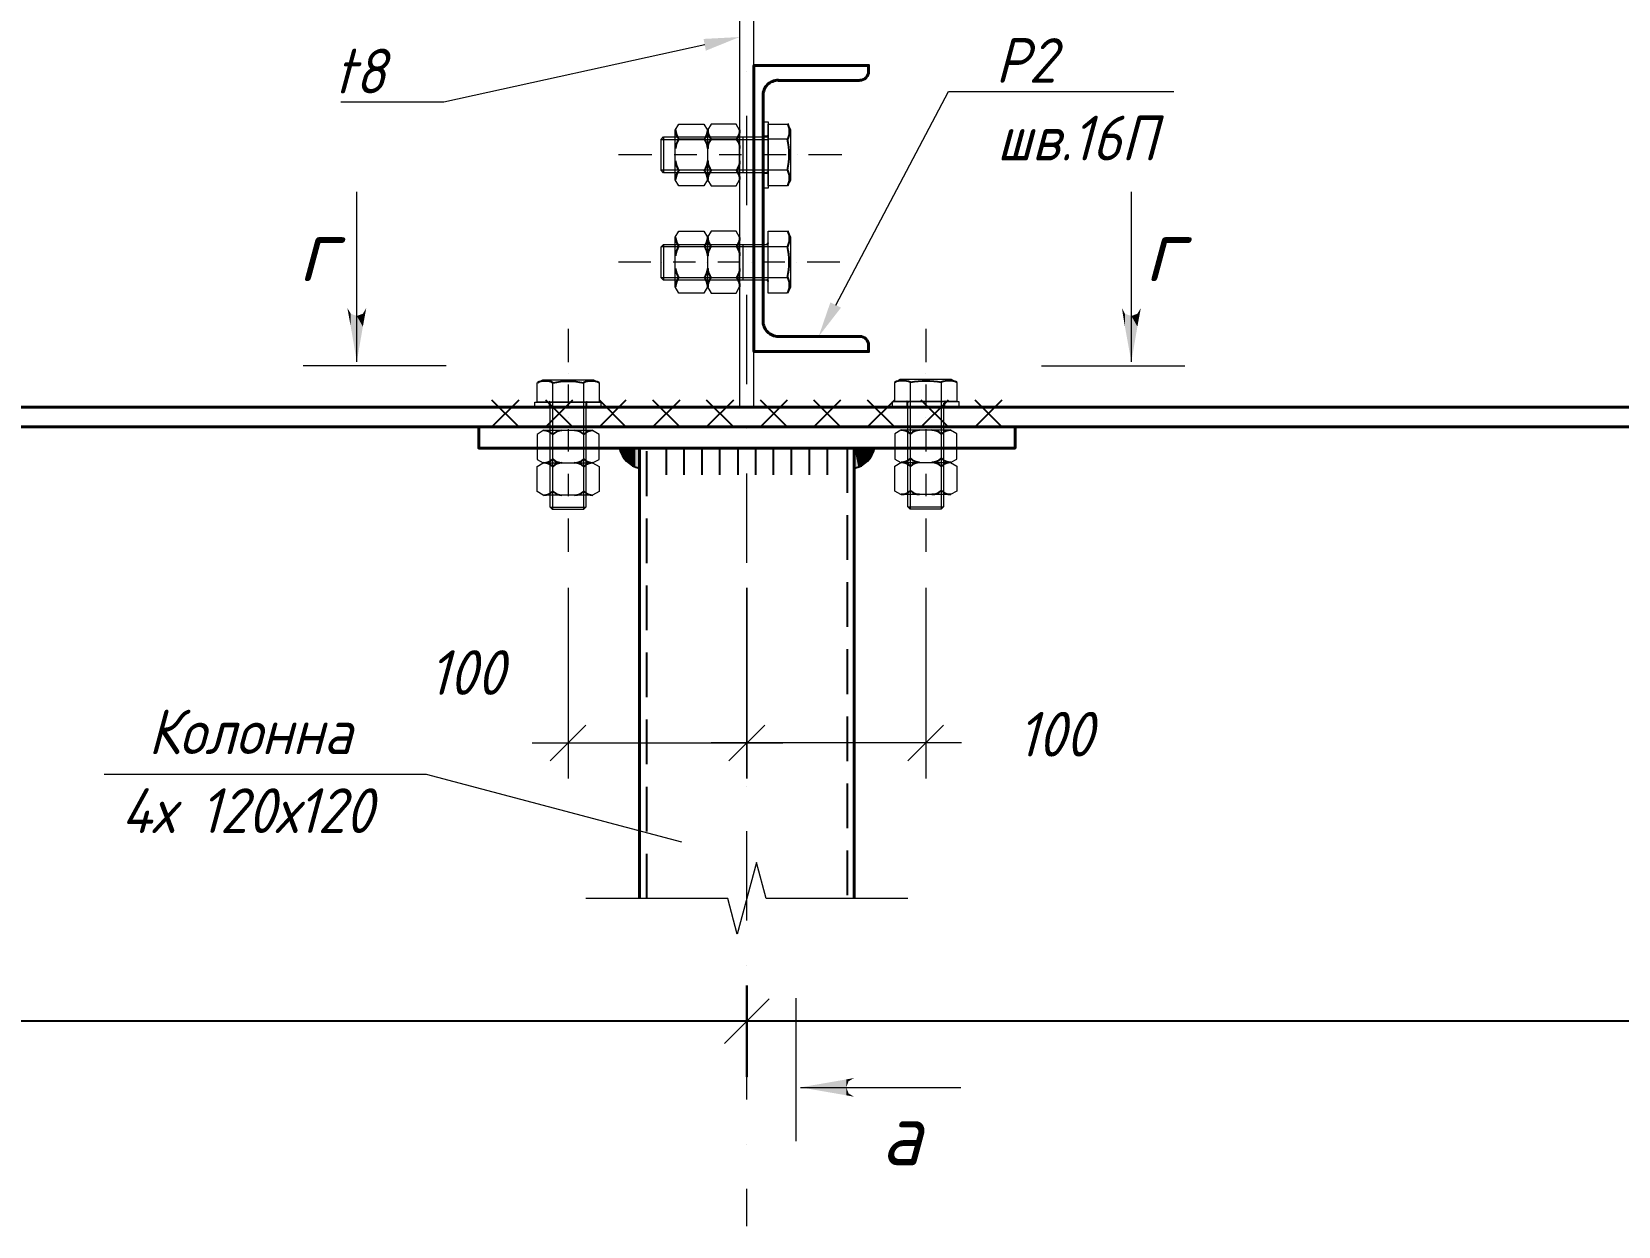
# Model space of a CAD drawing. Header units: millimetres. Extents: x 504091 to 2165846, y 135022 to 442887.
# Drawn here: x 891262 to 895695, y 268955 to 272294 of the extents above; entities that cross this region are included whole.
import ezdxf

# ---------------------------------------------------------------- set-up
doc = ezdxf.new("R2010")
doc.units = ezdxf.units.MM
doc.linetypes.add('( Hidden )', pattern=[0.375, 0.25, -0.125])
for name, color, linetype in [('PDF _Геометрия', 7, 'Continuous'), ('PDF _Сплошная заливка', 7, 'Continuous'), ('PDF _Текст', 7, 'Continuous')]:
    doc.layers.add(name, color=color, linetype=linetype)
doc.styles.add('GOST 2.304_new', font='isocpeur.ttf', dxfattribs={"width": 0.9, "oblique": 15})

msp = doc.modelspace()

# ---------------------------------------------------------------- linework, layer by layer
at = {"layer": 'PDF _Геометрия', "lineweight": 9}
for points in [[(893279.9078, 272354.1187), (893239.7054, 272354.1187), (893239.7054, 271244.3204), (893279.9078, 271244.3204)], [(893140.2573, 271863.226), (893070.4321, 271863.226), (893059.8525, 271880.1533), (893059.8525, 272018.7459), (893070.4321, 272035.6732), (893140.2573, 272035.6732), (893149.779, 272018.7459), (893149.779, 271880.1533), (893160.3585, 271863.226), (893230.1838, 271863.226), (893239.7054, 271880.1533), (893239.7054, 272018.7459), (893230.1838, 272035.6732), (893160.3585, 272035.6732), (893149.779, 272018.7459), (893149.779, 271880.1533)], [(893320.1103, 271856.8782), (893305.2988, 271856.8782), (893305.2988, 272042.0209), (893320.1103, 272042.0209)], [(893374.0661, 272035.6732), (893382.5298, 272020.8618), (893382.5298, 271878.0374), (893374.0661, 271863.226), (893320.1103, 271863.226), (893320.1103, 272035.6732)], [(893020.708, 271992.2969), (893027.0558, 271999.7026), (893027.0558, 271899.1966), (893020.708, 271906.6023)], [(893140.2573, 271562.7658), (893070.4321, 271562.7658), (893059.8525, 271580.7511), (893059.8525, 271719.3437), (893070.4321, 271736.271), (893140.2573, 271736.271), (893149.779, 271719.3437), (893149.779, 271580.7511), (893160.3585, 271562.7658), (893230.1838, 271562.7658), (893239.7054, 271580.7511), (893239.7054, 271719.3437), (893230.1838, 271736.271), (893160.3585, 271736.271), (893149.779, 271719.3437), (893149.779, 271580.7511)], [(893374.0661, 271736.271), (893382.5298, 271720.4016), (893382.5298, 271578.6352), (893374.0661, 271562.7658), (893320.1103, 271562.7658), (893320.1103, 271736.271)], [(893020.708, 271692.8947), (893027.0558, 271699.2424), (893027.0558, 271599.7944), (893020.708, 271606.1421)], [(892673.6977, 271312.0297), (892689.5671, 271320.4934), (892831.3335, 271320.4934), (892847.2029, 271312.0297), (892847.2029, 271258.0738), (892673.6977, 271258.0738)], [(893673.4683, 271313.0876), (893688.2798, 271322.6093), (893831.1041, 271322.6093), (893846.9735, 271313.0876), (893846.9735, 271260.1897), (893673.4683, 271260.1897)], [(892852.4927, 271258.0738), (892852.4927, 271243.2624), (892667.35, 271243.2624), (892667.35, 271258.0738)], [(893852.2633, 271260.1897), (893852.2633, 271244.3204), (893667.1206, 271244.3204), (893667.1206, 271260.1897)], [(892847.2029, 271078.2209), (892847.2029, 271008.3956), (892829.2176, 270998.874), (892690.625, 270998.874), (892673.6977, 271008.3956), (892673.6977, 271078.2209), (892690.625, 271088.8005), (892829.2176, 271088.8005), (892847.2029, 271098.3221), (892847.2029, 271168.1474), (892829.2176, 271178.7269), (892690.625, 271178.7269), (892673.6977, 271168.1474), (892673.6977, 271098.3221), (892690.625, 271088.8005), (892829.2176, 271088.8005)], [(893846.9735, 271079.2789), (893846.9735, 271009.4536), (893828.9882, 270999.932), (893690.3957, 270999.932), (893673.4683, 271009.4536), (893673.4683, 271079.2789), (893690.3957, 271089.8584), (893828.9882, 271089.8584), (893846.9735, 271099.3801), (893846.9735, 271170.2633), (893828.9882, 271179.7849), (893690.3957, 271179.7849), (893673.4683, 271170.2633), (893673.4683, 271099.3801), (893690.3957, 271089.8584), (893828.9882, 271089.8584)], [(892717.074, 270958.6716), (892710.7262, 270965.0194), (892810.1743, 270965.0194), (892803.8266, 270958.6716)], [(893716.8446, 270959.7296), (893710.4969, 270966.0773), (893809.945, 270966.0773), (893803.5972, 270959.7296)], [(893210.0826, 270256.1873), (893310.5886, 270355.6353)], [(893322.2262, 269590.7315), (893197.3871, 269465.8924)]]:
    msp.add_lwpolyline(points, close=True, dxfattribs=at)
for points in [[(892125.6753, 272098.0927), (892363.7159, 272098.0927), (892413.44, 272098.0927), (893142.3733, 272257.8445)], [(893259.8066, 272183.7874), (893259.8066, 272183.7874)], [(893508.4268, 271529.9691), (893823.6984, 272126.6576), (893874.4804, 272126.6576), (894453.1836, 272126.6576)], [(893259.8066, 271809.2701), (893259.8066, 272058.9483)], [(893020.708, 271992.2969), (893320.1103, 271992.2969)], [(893027.0558, 271999.7026), (893315.8784, 271999.7026)], [(893140.2573, 271993.3549), (893070.4321, 271993.3549)], [(893230.1838, 271993.3549), (893160.3585, 271993.3549)], [(893250.285, 271899.1966), (893250.285, 271999.7026)], [(893320.1103, 272001.8185), (893305.2988, 272001.8185)], [(893374.0661, 271993.3549), (893320.1103, 271993.3549)], [(892994.2591, 271949.9786), (892901.1587, 271949.9786)], [(893025.9978, 271949.9786), (893025.9978, 271949.9786)], [(893120.1561, 271949.9786), (893056.6786, 271949.9786)], [(893150.8369, 271949.9786), (893150.8369, 271949.9786)], [(893244.9952, 271949.9786), (893182.5757, 271949.9786)], [(893275.676, 271949.9786), (893275.676, 271949.9786)], [(893369.8343, 271949.9786), (893307.4147, 271949.9786)], [(893400.5151, 271949.9786), (893400.5151, 271949.9786)], [(893525.3542, 271949.9786), (893432.2538, 271949.9786)], [(893374.0661, 271906.6023), (893320.1103, 271906.6023), (893020.708, 271906.6023)], [(893315.8784, 271899.1966), (893027.0558, 271899.1966)], [(893140.2573, 271906.6023), (893070.4321, 271906.6023)], [(893230.1838, 271906.6023), (893160.3585, 271906.6023)], [(893320.1103, 271897.0807), (893305.2988, 271897.0807)], [(892170.1095, 271371.2754), (892170.1095, 271846.2987)], [(894334.6923, 271371.2754), (894334.6923, 271846.2987)], [(893374.0661, 271692.8947), (893320.1103, 271692.8947), (893020.708, 271692.8947)], [(893027.0558, 271699.2424), (893315.8784, 271699.2424)], [(893140.2573, 271692.8947), (893070.4321, 271692.8947)], [(893230.1838, 271692.8947), (893160.3585, 271692.8947)], [(893250.285, 271599.7944), (893250.285, 271699.2424)], [(893259.8066, 271684.431), (893259.8066, 271684.431)], [(892992.1432, 271649.5184), (892901.1587, 271649.5184)], [(893022.8239, 271649.5184), (893022.8239, 271649.5184)], [(893116.9822, 271649.5184), (893054.5627, 271649.5184)], [(893148.721, 271649.5184), (893148.721, 271649.5184)], [(893241.8213, 271649.5184), (893179.4018, 271649.5184)], [(893273.5601, 271649.5184), (893273.5601, 271649.5184)], [(893366.6604, 271649.5184), (893304.2409, 271649.5184)], [(893398.3992, 271649.5184), (893398.3992, 271649.5184)], [(893520.0644, 271649.5184), (893429.08, 271649.5184)], [(893374.0661, 271606.1421), (893320.1103, 271606.1421), (893020.708, 271606.1421)], [(893315.8784, 271599.7944), (893027.0558, 271599.7944)], [(893140.2573, 271606.1421), (893070.4321, 271606.1421)], [(893230.1838, 271606.1421), (893160.3585, 271606.1421)], [(893259.8066, 271308.8558), (893259.8066, 271558.534)], [(892760.4503, 271463.3177), (892760.4503, 271370.2174)], [(893760.2209, 271463.3177), (893760.2209, 271370.2174)], [(892419.7877, 271359.6378), (892019.8794, 271359.6378)], [(894083.9562, 271359.6378), (894483.8644, 271359.6378)], [(892717.074, 271312.0297), (892717.074, 271258.0738), (892717.074, 270958.6716)], [(892760.4503, 271339.5366), (892760.4503, 271339.5366)], [(892803.8266, 271312.0297), (892803.8266, 271258.0738), (892803.8266, 270958.6716)], [(893716.8446, 271313.0876), (893716.8446, 271260.1897), (893716.8446, 270959.7296)], [(893760.2209, 271339.5366), (893760.2209, 271339.5366)], [(893803.5972, 271313.0876), (893803.5972, 271260.1897), (893803.5972, 270959.7296)], [(892760.4503, 271307.7979), (892760.4503, 271245.3783)], [(893760.2209, 271307.7979), (893760.2209, 271245.3783)], [(892707.5524, 271258.0738), (892707.5524, 271243.2624)], [(892710.7262, 270965.0194), (892710.7262, 271254.8999)], [(892810.1743, 271254.8999), (892810.1743, 270965.0194)], [(892812.2903, 271258.0738), (892812.2903, 271243.2624)], [(893707.323, 271260.1897), (893707.323, 271244.3204)], [(893710.4969, 270966.0773), (893710.4969, 271255.9579)], [(893809.945, 271255.9579), (893809.945, 270966.0773)], [(893812.0609, 271260.1897), (893812.0609, 271244.3204)], [(892510.7721, 271189.3065), (894009.8991, 271189.3065)], [(892810.1743, 271188.2486), (892710.7262, 271188.2486)], [(892760.4503, 271214.6975), (892760.4503, 271214.6975)], [(892760.4503, 271182.9588), (892760.4503, 271120.5392)], [(893259.8066, 271184.0167), (893259.8066, 271184.0167)], [(893809.945, 271189.3065), (893710.4969, 271189.3065)], [(893760.2209, 271214.6975), (893760.2209, 271214.6975)], [(893760.2209, 271182.9588), (893760.2209, 271120.5392)], [(892717.074, 271168.1474), (892717.074, 271098.3221)], [(892803.8266, 271168.1474), (892803.8266, 271098.3221)], [(893716.8446, 271170.2633), (893716.8446, 271099.3801)], [(893803.5972, 271170.2633), (893803.5972, 271099.3801)], [(893560.2668, 271130.0609), (892960.4044, 271130.0609)], [(892717.074, 271078.2209), (892717.074, 271008.3956)], [(892760.4503, 271088.8005), (892760.4503, 271088.8005)], [(892760.4503, 271058.1197), (892760.4503, 270995.7001)], [(892803.8266, 271078.2209), (892803.8266, 271008.3956)], [(893259.8066, 270809.4995), (893259.8066, 271059.1776)], [(893716.8446, 271079.2789), (893716.8446, 271009.4536)], [(893760.2209, 271088.8005), (893760.2209, 271088.8005)], [(893760.2209, 271058.1197), (893760.2209, 270995.7001)], [(893803.5972, 271079.2789), (893803.5972, 271009.4536)], [(892760.4503, 270963.9614), (892760.4503, 270963.9614)], [(893760.2209, 270963.9614), (893760.2209, 270963.9614)], [(892760.4503, 270933.2806), (892760.4503, 270840.1803)], [(893760.2209, 270933.2806), (893760.2209, 270840.1803)], [(893259.8066, 270684.6604), (893259.8066, 270684.6604)], [(893259.8066, 270309.0852), (893259.8066, 270558.7633)], [(892810.1743, 270355.6353), (892710.7262, 270256.1873)], [(893710.4969, 270256.1873), (893809.945, 270355.6353)], [(893078.8957, 270028.7262), (892364.7739, 270218.1007), (891464.4513, 270218.1007)], [(893259.8066, 270184.2461), (893259.8066, 270184.2461)], [(893259.8066, 269809.7288), (893259.8066, 270059.407)], [(893710.4969, 269871.0904), (893313.7625, 269871.0904), (893287.3135, 269971.5965), (893233.3577, 269771.6423), (893206.9087, 269871.0904), (892810.1743, 269871.0904)], [(893259.8066, 269684.8898), (893259.8066, 269684.8898)], [(893397.3412, 269592.8474), (893397.3412, 269192.9391)], [(893259.8066, 269309.3145), (893259.8066, 269558.9927)], [(893410.0367, 269343.1692), (893858.6111, 269343.1692)], [(893259.8066, 269184.4755), (893259.8066, 269184.4755)], [(893259.8066, 268954.8985), (893259.8066, 269059.6364)]]:
    msp.add_lwpolyline(points, dxfattribs=at)
at = {"layer": 'PDF _Геометрия', "lineweight": 40}
for points in [[(893600.4692, 271416.7676), (893600.4692, 271399.8402), (893279.9078, 271399.8402), (893279.9078, 272199.6567), (893600.4692, 272199.6567), (893600.4692, 272182.7294)], [(893575.0782, 272157.3384), (893347.6172, 272157.3384)], [(893305.2988, 272115.0201), (893305.2988, 271484.4769)], [(893347.6172, 271442.1586), (893575.0782, 271442.1586)], [(898144.4003, 271189.3065), (888431.2847, 271189.3065), (888431.2847, 271350.1162)], [(898144.4003, 271244.3203), (888431.2847, 271244.3203)], [(892960.4044, 269871.0904), (892960.4044, 271130.0608)], [(893560.2668, 271130.0609), (893560.2668, 269871.0904)]]:
    msp.add_lwpolyline(points, dxfattribs=at)
at = {"layer": 'PDF _Геометрия', "lineweight": 25}
for points in [[(893140.8938, 271993.8188, 0.190421229), (893150.8354, 272019.5705, 0.190384061), (893160.7796, 271993.8186)], [(893160.78, 271992.8909, 0.190421229), (893150.8359, 271967.1394, 0.190384061), (893140.8942, 271992.8912)], [(893140.8938, 271907.0662, 0.190421229), (893150.8354, 271932.818, 0.190384061), (893160.7796, 271907.066)], [(893160.78, 271906.1384, 0.190421229), (893150.8359, 271880.3868, 0.190384061), (893140.8942, 271906.1386)], [(893060.9115, 271719.1102, 0.190384061), (893070.8532, 271693.3584, 0.190421229), (893060.9119, 271667.737)], [(893160.78, 271693.4887, 0.190421229), (893150.8359, 271667.7372, 0.190384061), (893140.8938, 271693.3586, 0.190421229), (893150.8354, 271719.1104, 0.190384061), (893160.78, 271693.4887)], [(893240.7623, 271667.7372, 0.190384061), (893230.8203, 271693.3586, 0.190421229), (893240.7619, 271719.1104)], [(893060.9115, 271632.3576, 0.190384061), (893070.8536, 271606.7362, 0.190421229), (893060.9119, 271580.9844)], [(893160.78, 271606.7362, 0.190421229), (893150.8359, 271580.9846, 0.190384061), (893140.8942, 271606.7364, 0.190421229), (893150.8354, 271632.3578, 0.190384061), (893160.78, 271606.7362)], [(893240.7623, 271580.9846, 0.190384061), (893230.8207, 271606.7364, 0.190421229), (893240.7619, 271632.3578)], [(892743.2895, 271178.7259, 0.190384061), (892717.668, 271168.7838, 0.190421229), (892691.9163, 271178.7255)], [(892830.0421, 271178.7259, 0.190384061), (892804.2903, 271168.7842, 0.190421229), (892778.6689, 271178.7255)], [(893743.0601, 271179.7838, 0.190384061), (893717.4387, 271169.8418, 0.190421229), (893691.6869, 271179.7834)], [(892717.5379, 271098.7436, 0.190421229), (892743.2895, 271088.7994, 0.190384061), (892717.668, 271078.8574, 0.190421229), (892691.9163, 271088.799, 0.190384061), (892717.5379, 271098.7436)], [(892804.2905, 271098.7436, 0.190421229), (892830.0421, 271088.7994, 0.190384061), (892804.2903, 271078.8578, 0.190421229), (892778.6689, 271088.799, 0.190384061), (892804.2905, 271098.7436)], [(893743.0601, 271089.8574, 0.190384061), (893717.4387, 271079.9153, 0.190421229), (893691.6869, 271089.857)], [(893691.6871, 271090.9175, 0.190384061), (893717.4389, 271100.8591, 0.190421229), (893743.0603, 271090.9179)], [(892691.9165, 270998.8751, 0.190384061), (892717.6683, 271008.8167, 0.190421229), (892743.2897, 270998.8755)], [(892778.6691, 270998.8751, 0.190384061), (892804.2905, 271008.8171, 0.190421229), (892830.0423, 270998.8755)], [(893691.6871, 271000.991, 0.190384061), (893717.4389, 271010.9326, 0.190421229), (893743.0603, 271000.9914)]]:
    msp.add_lwpolyline(points, format="xyb", dxfattribs=at)
for points in [[(892622.9157, 271264.4216), (892547.8007, 271189.3065)], [(892622.9157, 271189.3065), (892547.8007, 271264.4216)], [(892773.1458, 271264.4216), (892698.0307, 271189.3065)], [(892773.1458, 271189.3065), (892698.0307, 271264.4216)], [(892922.3179, 271264.4216), (892848.2608, 271189.3065)], [(892922.3179, 271189.3065), (892848.2608, 271264.4216)], [(893072.548, 271264.4216), (892997.433, 271189.3065)], [(893072.548, 271189.3065), (892997.433, 271264.4216)], [(893222.7781, 271264.4216), (893147.663, 271189.3065)], [(893222.7781, 271189.3065), (893147.663, 271264.4216)], [(893373.0082, 271264.4216), (893297.8931, 271189.3065)], [(893373.0082, 271189.3065), (893297.8931, 271264.4216)], [(893522.1803, 271264.4216), (893447.0653, 271189.3065)], [(893522.1803, 271189.3065), (893447.0653, 271264.4216)], [(893672.4104, 271264.4216), (893597.2953, 271189.3065)], [(893672.4104, 271189.3065), (893597.2953, 271264.4216)], [(893822.6405, 271264.4216), (893747.5254, 271189.3065)], [(893822.6405, 271189.3065), (893747.5254, 271264.4216)], [(893972.8706, 271264.4216), (893897.7555, 271189.3065)], [(893972.8706, 271189.3065), (893897.7555, 271264.4216)], [(893035.5195, 271054.9458), (893035.5195, 271130.0609)], [(893085.2435, 271054.9458), (893085.2435, 271130.0609)], [(893134.9675, 271054.9458), (893134.9675, 271130.0609)], [(893184.6916, 271054.9458), (893184.6916, 271130.0609)], [(893235.4736, 271054.9458), (893235.4736, 271130.0609)], [(893285.1976, 271054.9458), (893285.1976, 271130.0609)], [(893334.9217, 271054.9458), (893334.9217, 271130.0609)], [(893384.6457, 271054.9458), (893384.6457, 271130.0609)], [(893435.4277, 271054.9458), (893435.4277, 271130.0609)], [(893485.1518, 271054.9458), (893485.1518, 271130.0609)], [(893360.3127, 269528.3119), (887711.8731, 269528.3119)], [(898858.5222, 269528.3119), (893160.3585, 269528.3119)]]:
    msp.add_lwpolyline(points, dxfattribs=at)
at = {"layer": 'PDF _Геометрия', "lineweight": 20}
msp.add_lwpolyline([(893054.5627, 271189.3065), (892829.2176, 271189.3065), (891632.6667, 271189.3065)], dxfattribs=at)
at = {"layer": 'PDF _Геометрия', "lineweight": 40}
msp.add_lwpolyline([(894009.8991, 271189.3065), (892510.7721, 271189.3065), (892510.7721, 271130.0609), (894009.8991, 271130.0609)], close=True, dxfattribs=at)
at = {"layer": 'PDF _Геометрия', "linetype": '( Hidden )', "lineweight": 25, "ltscale": 500}
for points in [[(892980.4044, 269871.0904), (892980.4044, 271130.0608)], [(893540.2668, 271130.0609), (893540.2668, 269871.0904)]]:
    msp.add_lwpolyline(points, dxfattribs=at)
at = {"layer": 'PDF _Геометрия', "lineweight": 15}
for points in [[(892760.4503, 270739.6742), (892760.4503, 270206.4632)], [(893760.2209, 270739.6742), (893760.2209, 270206.4632)], [(892659.9442, 270305.9113), (893360.3127, 270305.9113)], [(893859.669, 270305.9113), (893160.3585, 270305.9113)]]:
    msp.add_lwpolyline(points, dxfattribs=at)
msp.add_lwpolyline([(893259.8066, 270206.4632), (893259.8066, 270739.6742)], close=True, dxfattribs=at)
at = {"layer": 'PDF _Геометрия', "lineweight": 25}
msp.add_lwpolyline([(893259.8066, 269627.76), (893259.8066, 269372.792)], close=True, dxfattribs=at)
at = {"layer": 'PDF _Геометрия', "lineweight": 40}
for centre, radius, start, end in [((893348.1455, 272115.5497), 42.8467, 89.999153, 180.000847), ((893575.6076, 272183.258), 24.8616, 269.9990374, 0.0009626), ((893348.1455, 271485.0052), 42.8467, 179.999153, 270.000847), ((893575.6076, 271417.297), 24.8616, 359.9990374, 90.0009626)]:
    msp.add_arc(centre, radius, start, end, dxfattribs=at)
at = {"layer": 'PDF _Геометрия', "lineweight": 25}
for centre, radius, start, end in [((893323.8101, 272015.0431), 55.5457, 336.864107, 23.135893), ((893098.4722, 272019.276), 37.5618, 179.5509952, 222.667811), ((893098.4658, 271967.4362), 37.555, 137.3280789, 180.453115), ((893203.2081, 272019.2735), 37.555, 317.3280789, 0.453115), ((893203.2016, 271967.4338), 37.5618, 359.5509952, 42.667811), ((893316.4074, 272004.4634), 3.7028, 269.9999293, 0.0000707), ((893165.1182, 271950.5073), 213.1796, 348.3106933, 11.6893067), ((893098.4722, 271932.5234), 37.5618, 179.5509952, 222.667811), ((893203.2081, 271932.521), 37.555, 317.3280789, 0.453115), ((893098.4658, 271880.6836), 37.555, 137.3280789, 180.453115), ((893203.2016, 271880.6812), 37.5618, 359.5509952, 42.667811), ((893316.4074, 271896.5517), 3.7028, 359.9999293, 90.0000707), ((893323.8101, 271884.9142), 55.5457, 336.864107, 23.135893), ((893323.8101, 271715.6409), 55.5457, 336.864107, 23.135893), ((893316.4074, 271704.0033), 3.7028, 269.9999292, 0.0000707), ((893165.1182, 271650.0472), 213.1796, 348.3106933, 11.6893067), ((893316.4074, 271596.0915), 3.7028, 359.9999293, 90.0000707), ((893323.8101, 271585.512), 55.5457, 336.864107, 23.135893), ((892696.4437, 271261.7736), 55.5457, 66.864107, 113.135893), ((892760.9795, 271103.0817), 213.1796, 78.3106933, 101.6893067), ((892825.5146, 271261.7736), 55.5457, 66.864107, 113.135893), ((893695.1564, 271262.8316), 55.5457, 66.864107, 113.135893), ((893760.7501, 271104.1397), 213.1796, 78.3106933, 101.6893067), ((893825.2853, 271262.8316), 55.5457, 66.864107, 113.135893), ((892707.0234, 271255.4289), 3.7028, 359.9999293, 90.0000707), ((892814.9351, 271255.4289), 3.7028, 89.9999292, 180.0000708), ((893706.794, 271256.4869), 3.7028, 359.9999292, 90.0000708), ((893814.7058, 271256.4869), 3.7028, 89.9999292, 180.0000708), ((893777.6785, 271142.2296), 37.555, 47.3280789, 90.453115), ((893829.5183, 271142.2232), 37.5618, 89.5509952, 132.667811), ((892975.7441, 271145.4011), 73.5274, 192.1015475, 258.0419918), ((893544.9261, 271145.4013), 73.5282, 281.9590731, 347.8990555), ((893777.6785, 271052.3031), 37.555, 47.3280789, 90.453115), ((893777.6761, 271128.4781), 37.5618, 269.5509952, 312.667811), ((893829.5183, 271052.2967), 37.5618, 89.5509952, 132.667811), ((893829.5159, 271128.4717), 37.555, 227.3280789, 270.453115), ((893777.6761, 271038.5517), 37.5618, 269.5509952, 312.667811), ((893829.5159, 271038.5453), 37.555, 227.3280789, 270.453115)]:
    msp.add_arc(centre, radius, start, end, dxfattribs=at)
at = {"layer": 'PDF _Сплошная заливка', "lineweight": 20, "transparency": 33554559}
for points in [[(893139.1994, 272273.7138), (893239.7054, 272279.0036), (893145.5471, 272240.9171)], [(893523.2383, 271522.5634), (893460.8187, 271442.1586), (893493.6154, 271537.3748)], [(892143.6606, 271521.5054), (892153.1822, 271505.6361), (892153.1822, 271469.6655)], [(892153.1822, 271505.6361), (892153.1822, 271469.6655), (892170.1095, 271371.2754)], [(892153.1822, 271505.6361), (892170.1095, 271499.2883), (892170.1095, 271371.2754)], [(892170.1095, 271499.2883), (892187.0369, 271505.6361), (892187.0369, 271469.6655)], [(892170.1095, 271499.2883), (892170.1095, 271371.2754), (892187.0369, 271469.6655)], [(892187.0369, 271505.6361), (892187.0369, 271469.6655), (892196.5585, 271521.5054)], [(894308.2434, 271521.5054), (894316.707, 271505.6361), (894316.707, 271469.6655)], [(894316.707, 271505.6361), (894316.707, 271469.6655), (894334.6923, 271371.2754)], [(894316.707, 271505.6361), (894334.6923, 271499.2883), (894334.6923, 271371.2754)], [(894334.6923, 271499.2883), (894351.6196, 271505.6361), (894351.6196, 271469.6655)], [(894334.6923, 271499.2883), (894334.6923, 271371.2754), (894351.6196, 271469.6655)], [(894351.6196, 271505.6361), (894351.6196, 271469.6655), (894361.1413, 271521.5054)], [(892903.2747, 271130.0609), (892906.4485, 271130.0609), (892906.4485, 271118.4233)], [(892906.4485, 271130.0609), (892906.4485, 271118.4233), (892912.7963, 271107.8437)], [(892906.4485, 271130.0609), (892912.7963, 271130.0609), (892912.7963, 271107.8437)], [(892912.7963, 271130.0609), (892912.7963, 271107.8437), (892919.144, 271097.2641)], [(892912.7963, 271130.0609), (892919.144, 271130.0609), (892919.144, 271097.2641)], [(892919.144, 271130.0609), (892919.144, 271097.2641), (892927.6077, 271088.8005)], [(892919.144, 271130.0609), (892927.6077, 271130.0609), (892927.6077, 271088.8005)], [(892927.6077, 271130.0609), (892927.6077, 271088.8005), (892938.1873, 271082.4527)], [(892927.6077, 271130.0609), (892938.1873, 271130.0609), (892938.1873, 271082.4527)], [(892938.1873, 271130.0609), (892938.1873, 271082.4527), (892948.7669, 271076.105)], [(892938.1873, 271130.0609), (892948.7669, 271130.0609), (892948.7669, 271076.105)], [(892948.7669, 271130.0609), (892948.7669, 271076.105), (892960.4044, 271072.9311)], [(892960.4044, 271072.9311), (892948.7669, 271130.0609), (892960.4044, 271130.0609)], [(893560.2668, 271072.9311), (893560.2668, 271130.0609), (893571.9043, 271076.105)], [(893560.2668, 271130.0609), (893571.9043, 271076.105), (893571.9043, 271130.0609)], [(893571.9043, 271076.105), (893571.9043, 271130.0609), (893582.4839, 271082.4527)], [(893571.9043, 271130.0609), (893582.4839, 271082.4527), (893582.4839, 271130.0609)], [(893582.4839, 271082.4527), (893582.4839, 271130.0609), (893592.0056, 271088.8005)], [(893582.4839, 271130.0609), (893592.0056, 271088.8005), (893592.0056, 271130.0609)], [(893592.0056, 271088.8005), (893592.0056, 271130.0609), (893600.4692, 271097.2641)], [(893592.0056, 271130.0609), (893600.4692, 271097.2641), (893600.4692, 271130.0609)], [(893600.4692, 271097.2641), (893600.4692, 271130.0609), (893607.8749, 271107.8437)], [(893600.4692, 271130.0609), (893607.8749, 271107.8437), (893607.8749, 271130.0609)], [(893607.8749, 271107.8437), (893607.8749, 271130.0609), (893613.1647, 271118.4233)], [(893607.8749, 271130.0609), (893613.1647, 271118.4233), (893613.1647, 271130.0609)], [(893613.1647, 271118.4233), (893613.1647, 271130.0609), (893616.3386, 271130.0609)], [(893538.0497, 269320.9521), (893410.0367, 269343.1692), (893538.0497, 269365.3863)], [(893538.0497, 269365.3863), (893544.3974, 269360.0965), (893544.3974, 269366.4443)], [(893538.0497, 269343.1692), (893538.0497, 269365.3863), (893544.3974, 269360.0965)], [(893544.3974, 269360.0965), (893544.3974, 269366.4443), (893560.2668, 269369.6182)], [(893538.0497, 269320.9521), (893538.0497, 269343.1692), (893544.3974, 269319.8941)], [(893538.0497, 269343.1692), (893544.3974, 269319.8941), (893544.3974, 269326.2419)], [(893544.3974, 269319.8941), (893544.3974, 269326.2419), (893560.2668, 269316.7203)]]:
    msp.add_solid(points, dxfattribs=at)

# ---------------------------------------------------------------- texts
at = {"layer": 'PDF _Текст', "lineweight": 20, "attachment_point": 7, "style": 'GOST 2.304_new'}
for s, insert, char_height in [('t8', (892107.69, 272121.3526), 124.98688), ('Р2', (893954.8853, 272150.9907), 124.98688), ('шв.16П', (893959.1171, 271934.094), 124.98688), ('г', (892008.2419, 271596.6205), 174.9821), ('г', (894373.8368, 271596.6205), 174.9821), ('100', (892371.1216, 270440.272), 124.9872), ('Колонна', (891587.1745, 270274.1726), 125.03005), ('100', (894016.3816, 270267.8307), 124.9872), ('4х 120х120', (891512.0594, 270054.1172), 125.03005), ('а', (893635.3818, 269125.5394), 174.9821)]:
    msp.add_mtext(s, dxfattribs=dict(at, insert=insert, char_height=char_height))

doc.saveas('drawing.dxf')
